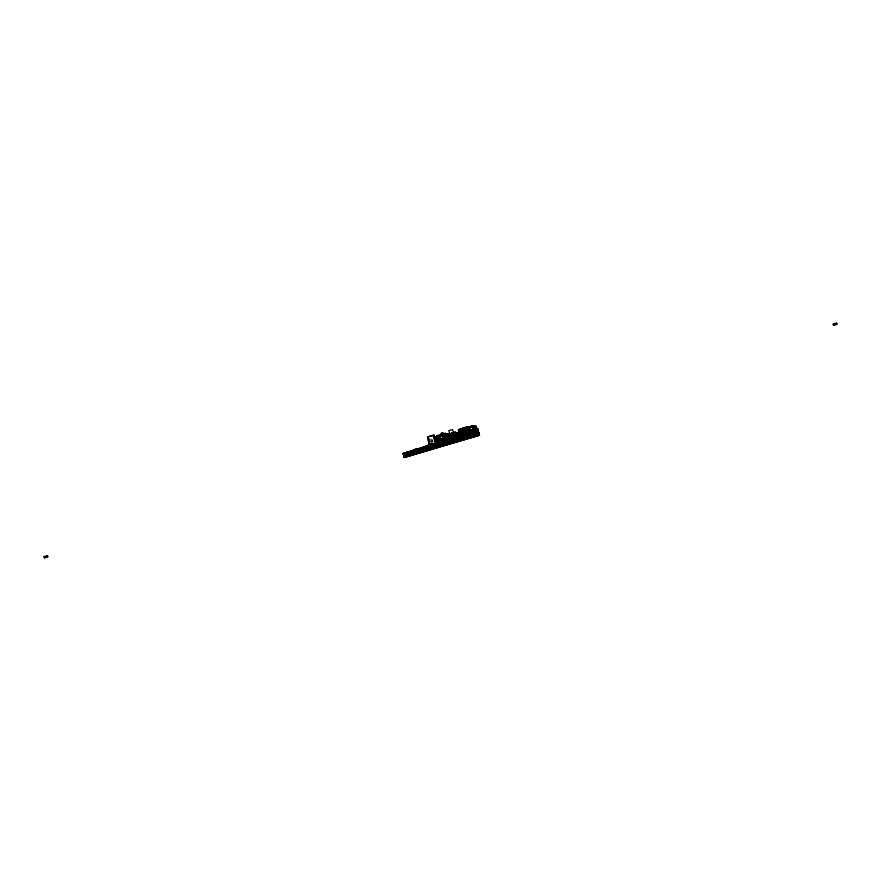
<?xml version="1.0" encoding="UTF-8"?>
<svg xmlns="http://www.w3.org/2000/svg" width="881" height="881" viewBox="0 0 881 881"><rect width="100%" height="100%" fill="white"/><g stroke="black" fill="none" stroke-linecap="round" stroke-linejoin="round"><path stroke-width="0.66" stroke-dasharray="4.41 3.3" d="M430.468 441.678L433.089 440.885L430.71 441.59M432.175 439.344L432.824 441.766M431.007 438.727L431.822 441.271M430.512 439.663L431.272 442.229"/><path stroke-width="1.32" d="M416.603 448.98L413.861 449.784L416.306 449.068M428.518 440.423L429.554 444.31M437.405 436.723L437.097 435.655L445.621 433.133L446.579 436.095M428.882 444.123L429.278 445.456L428.75 444.674L430.038 444.85M436.469 436.778L439.454 435.897M455.003 433.43L456.017 433.122L455.62 431.789L454.618 432.097L455.631 433.518L452.272 434.223L452.405 435.049M442.273 437.009L441.194 433.375L442.901 432.879L444.729 439.024L444.09 439.212L443.22 436.007L446.887 434.917L444.707 435.555L445.412 437.945L444.09 438.342M438.837 435.963L439.718 439.366M448.132 433.727L445.191 434.597M448.22 436.348L447.284 436.635M447.493 436.767L477.469 428.309L479.517 435.236L404.302 457.492L403.113 453.495L478.339 431.238M444.002 438.077L441.106 438.925L441.359 439.718M442.229 436.095L446.656 434.785L447.383 437.097L448.132 436.877M442.879 438.43C443.771 437.978 442.669 435.137 443.606 438.231M440.94 435.346L442.372 434.906L443.209 438.32M443.859 438.408L443.176 438.606L444.487 438.22M454.365 432.747L454.607 433.551M442.372 434.906L435.214 437.097L436.183 440.401L436.822 439.96M441.194 439.19C437.394 441.844 439.388 433.738 435.203 437.097L436.249 440.412L440.61 439.101M428.904 442.78L429.399 444.817M448.099 435.104L448.143 436.877L448.671 436.712M447.273 435.842L446.105 436.183L445.786 435.126L446.964 434.774L447.647 437.306L448.748 436.976M429.752 444.674L428.838 444.938L430.71 443.782L428.75 444.674M450.62 434.377L451.325 435.941L450.62 434.377L447.658 435.258M451.017 435.743L473.493 429.465M428.518 446.05L427.869 445.29L429.961 444.586L427.737 436.921L433.045 435.335L435.302 442.989L436.029 442.769L433.992 435.082L435.875 441.458M454.222 432.219L453.164 432.538M462.932 431.679L463.924 431.459L462.811 431.8M463.913 431.756L465.388 431.25L451.226 435.677M464.089 431.921L463.142 428.75M432.362 443.297L431.029 443.694L432.285 443.033M448.605 435.599L446.953 436.37L448.44 435.941M469.32 426.833L470.366 430.38L469.551 430.633L468.505 427.087L469.32 426.833L472.447 425.919L473.361 429.51M472.447 425.919L468.505 427.087M469.353 430.985L468.648 431.205L467.646 427.814L468.351 427.604L469.309 431.305M471.842 426.58L467.646 427.814M443.44 437.692L442.537 437.978M443.209 438.066L442.614 438.242M469.672 430.6L470.289 430.104L468.108 430.842L470.146 430.159M470.289 430.721L468.263 431.095M427.869 445.29L478.097 430.435M467.536 426.8L468.659 430.589L467.536 426.8L466.501 427.109L467.624 430.886L464.276 431.888L463.043 428.133L463.88 427.869L465.465 431.514M464.948 427.56L466.148 431.316M475.839 427.748L475.619 425.721L472.095 426.767L472.833 426.536L473.681 429.421C479.132 431.04 473.868 422.175 475.663 427.803M473.526 426.845C475.817 432.483 471.005 425.875 475.101 426.393L475.806 428.783M457.437 432.714L458.814 432.593L456.677 432.945L457.558 432.615M464.166 431.921L465.124 431.613L462.954 432.263M475.652 425.71L476.467 428.595M429.377 444.487L428.871 444.641M461.644 428.728L462.635 432.064L462.04 432.23L461.049 428.904L462.018 428.618L463.23 432.186L464.529 431.811L463.241 428.254M445.786 435.126L452.14 433.199L449.993 433.904M44.05 556.748L45.129 556.418L45.449 557.486L44.369 557.805L44.05 556.748L47.486 555.735L47.805 556.792L46.715 557.122L46.407 556.054L47.486 555.735M446.105 436.183L449.442 435.192L449.123 434.124M448.451 435.5L451.799 434.509L451.479 433.441M833.195 324.208L834.285 323.878L834.593 324.946L833.514 325.265L833.195 324.208L836.631 323.195L836.95 324.252L835.871 324.582L835.551 323.514L836.631 323.195M458.318 429.763L460.906 429.003L461.809 432.296L459.287 433.034L458.318 429.763L462.734 428.408L464.034 431.723M462.018 428.618L462.734 428.408M429.796 439.421L428.067 439.938L429.576 444.993M444.597 435.908L443.826 436.139L444.431 435.963M445.522 435.643L449.112 434.586L448.121 434.873M446.37 435.401L447.119 435.181L447.515 436.513M447.339 435.115L448.33 437.097M439.322 438.033L439.608 439.674M457.635 433.034L459.893 432.274L450.136 435.148L448.825 430.688L452.57 429.587L453.946 434.3L453.153 434.531M439.905 438.419L440.577 438.209L440.379 440.015L440.071 438.364M450.29 435.39L460.058 432.516L458.219 432.857M463.957 431.459L459.21 432.769M448.143 434.432L448.671 436.161L447.174 436.657L448.704 436.139M459.287 433.034L460.135 432.78L459.166 429.51M438.231 439.509L439.641 439.101M460.829 428.97L461.589 432.362L462.184 432.186L461.192 428.86M462.25 432.175L463.714 431.734M443.892 437.835L444.553 437.637M464.287 431.877L465.278 431.36M434.807 439.399L434.685 440.885L440.148 439.212M443.969 438.099L444.63 437.901M440.225 439.487L434.751 441.117L435.699 440.863M440.974 439.542L441.656 439.344M422.869 447.074L478.185 430.699M406.317 452.537L478.262 430.974M423.067 447.889L416.35 449.266L424.499 447.152M403.355 454.299L478.57 432.031M403.432 454.563L478.658 432.307M403.509 454.827L478.735 432.571M403.586 455.103L478.812 432.835M403.663 455.367L478.89 433.1M403.751 455.631L478.967 433.364M403.828 455.895L479.044 433.639M403.905 456.16L479.132 433.904M403.983 456.435L479.209 434.168M404.06 456.699L479.286 434.432M448.264 443.727L404.137 456.964L413.255 454.299M450.852 442.956L454.728 441.788M462.481 439.465L468.945 437.527M471.533 436.756L475.41 435.599M404.302 457.492L479.44 434.972L444.288 445.224M427.737 436.921L433.992 435.082M441.128 433.408L442.89 432.879M428.915 438.088L427.946 438.375L429.609 444.013M438.628 436.359L446.039 434.278L444.685 434.674M436.282 437.405L439.795 436.359M442.625 436.767L443.176 436.602M435.963 439.057L436.591 440.324M457.041 433.133L459.331 432.45L458.076 433.122M459.353 432.516L458.021 433.133M442.471 438.011L444.586 437.383M462.877 431.998L465.047 431.349L462.888 432.064M436.987 436.569L438.088 440.126L440.015 439.564L435.478 440.324L436.337 440.071M438.474 439.443L440.533 438.837M444.96 437.527L442.372 438.331L444.332 437.725M434.674 440.852L435.621 440.599M440.852 439.002L443.363 438.264M445.037 437.769L443.804 438.165L445.114 438.044M443.187 438.606L441.205 439.19M468.185 431.106L469.276 430.787M435.555 441.172L434.829 441.392L440.985 439.542M440.588 439.949L439.861 435.655C433.661 436.778 443.606 441.436 440.445 439.123M435.632 441.436L434.906 441.656L477.711 429.102M435.71 441.7L434.994 441.921L477.788 429.366M444.31 439.145L443.374 435.941M435.787 441.976L435.071 442.185L477.865 429.642M435.875 442.24L435.148 442.449L477.943 429.906M435.952 442.504L435.225 442.725L478.02 430.17M430.005 444.575L432.516 443.826M412.077 450.532L415.59 449.497L413.024 450.576M414.103 450.554L414.808 450.345M417.098 449.673L418.486 449.244M419.587 449.013L421.724 448.385M463.043 428.133L467.205 426.911M467.227 428.816L469.529 428.144M473.185 426.955L475.101 426.393M443.22 436.007L444.211 438.32L477.546 428.573M456.732 432.868L459.948 431.921M469.595 430.324L470.74 429.994M447.328 437.108L448.616 436.734M469.408 431.283L470.377 430.996M420.986 448.187L422.715 447.757M419.301 448.759L420.545 448.418M425.358 446.997L426.338 446.711M420.622 448.693L419.224 448.495M425.413 447.196L426.393 446.909M447.229 434.652L452.162 433.254M448.264 435.533L449.629 435.159L449.398 434.003M451.799 434.509L450.62 434.851L450.301 433.782M442.769 438.176L443.727 437.901M442.78 438.242L443.749 437.967M435.555 440.588L436.414 440.335M833.514 325.265L836.95 324.252M44.369 557.805L47.805 556.792M428.045 446.204L428.981 445.94M448.154 435.093L450.841 434.311M455.554 433.254L458.737 432.329M443.165 437.78L444.255 437.461M447.03 436.646L448.671 436.161M439.949 439.366L438 439.861M477.623 428.838L443.33 438.562M425.776 446.226L428.618 445.654M406.24 452.272L406.934 452.36L403.113 453.495M422.924 447.273L426.437 446.37M426.745 446.16L428.595 445.698M418.827 448.925L419.554 448.925M478.416 431.503L403.19 453.77L412.11 451.16M478.493 431.767L403.278 454.034L409.643 452.173M420.777 448.958L421.503 448.969M435.225 447.306L439.134 446.171L439.454 447.24M420.986 451.755L427.494 449.861M430.104 449.101L439.212 446.436M444.211 444.96L479.363 434.696L404.225 457.228L439.377 446.964M415.854 453.539L439.289 446.7M479.517 435.236L444.365 445.489L442.317 438.562M459.133 432.505L460.036 432.241M461.963 431.965L462.558 431.789M463.428 431.822L462.602 428.441M439.289 439.201L440.159 439.013M440.192 439.289L439.542 439.476M427.935 445.5L429.961 444.586M436.216 436.8L437.196 440.104M438.87 439.608L437.097 435.655M435.886 439.079L434.674 439.443L435.071 440.775M443.308 439.145L442.218 434.961M472.579 427.582L473.251 429.84M464.375 427.737L465.498 431.525M463.648 428.595L464.783 432.615M462.437 428.496L463.527 432.097M453.076 434.267L453.142 434.829L451.964 434.597M447.955 434.476L448.693 436.998M447.933 435.17L448.418 436.8M447.008 434.058L447.702 436.458M442.736 437.934L443.121 439.201M428.75 439.729L430.17 444.531M428.573 446.249L428.166 445.202M420.931 447.989L420.259 448.187M414.577 449.541L414.973 450.874M410.634 451.259L408.454 451.909M443.528 437.163L444.123 436.998L443.528 437.163M465.564 427.373L466.478 431.227L465.564 427.373M471.897 426.514L471.159 426.745L473.394 426.074L471.897 426.514M470.245 430.413L469.121 426.9L470.256 430.424M469.331 431.007L468.329 431.294L469.331 430.985M411.592 450.995L408.399 452.239L411.592 450.995"/></g></svg>
